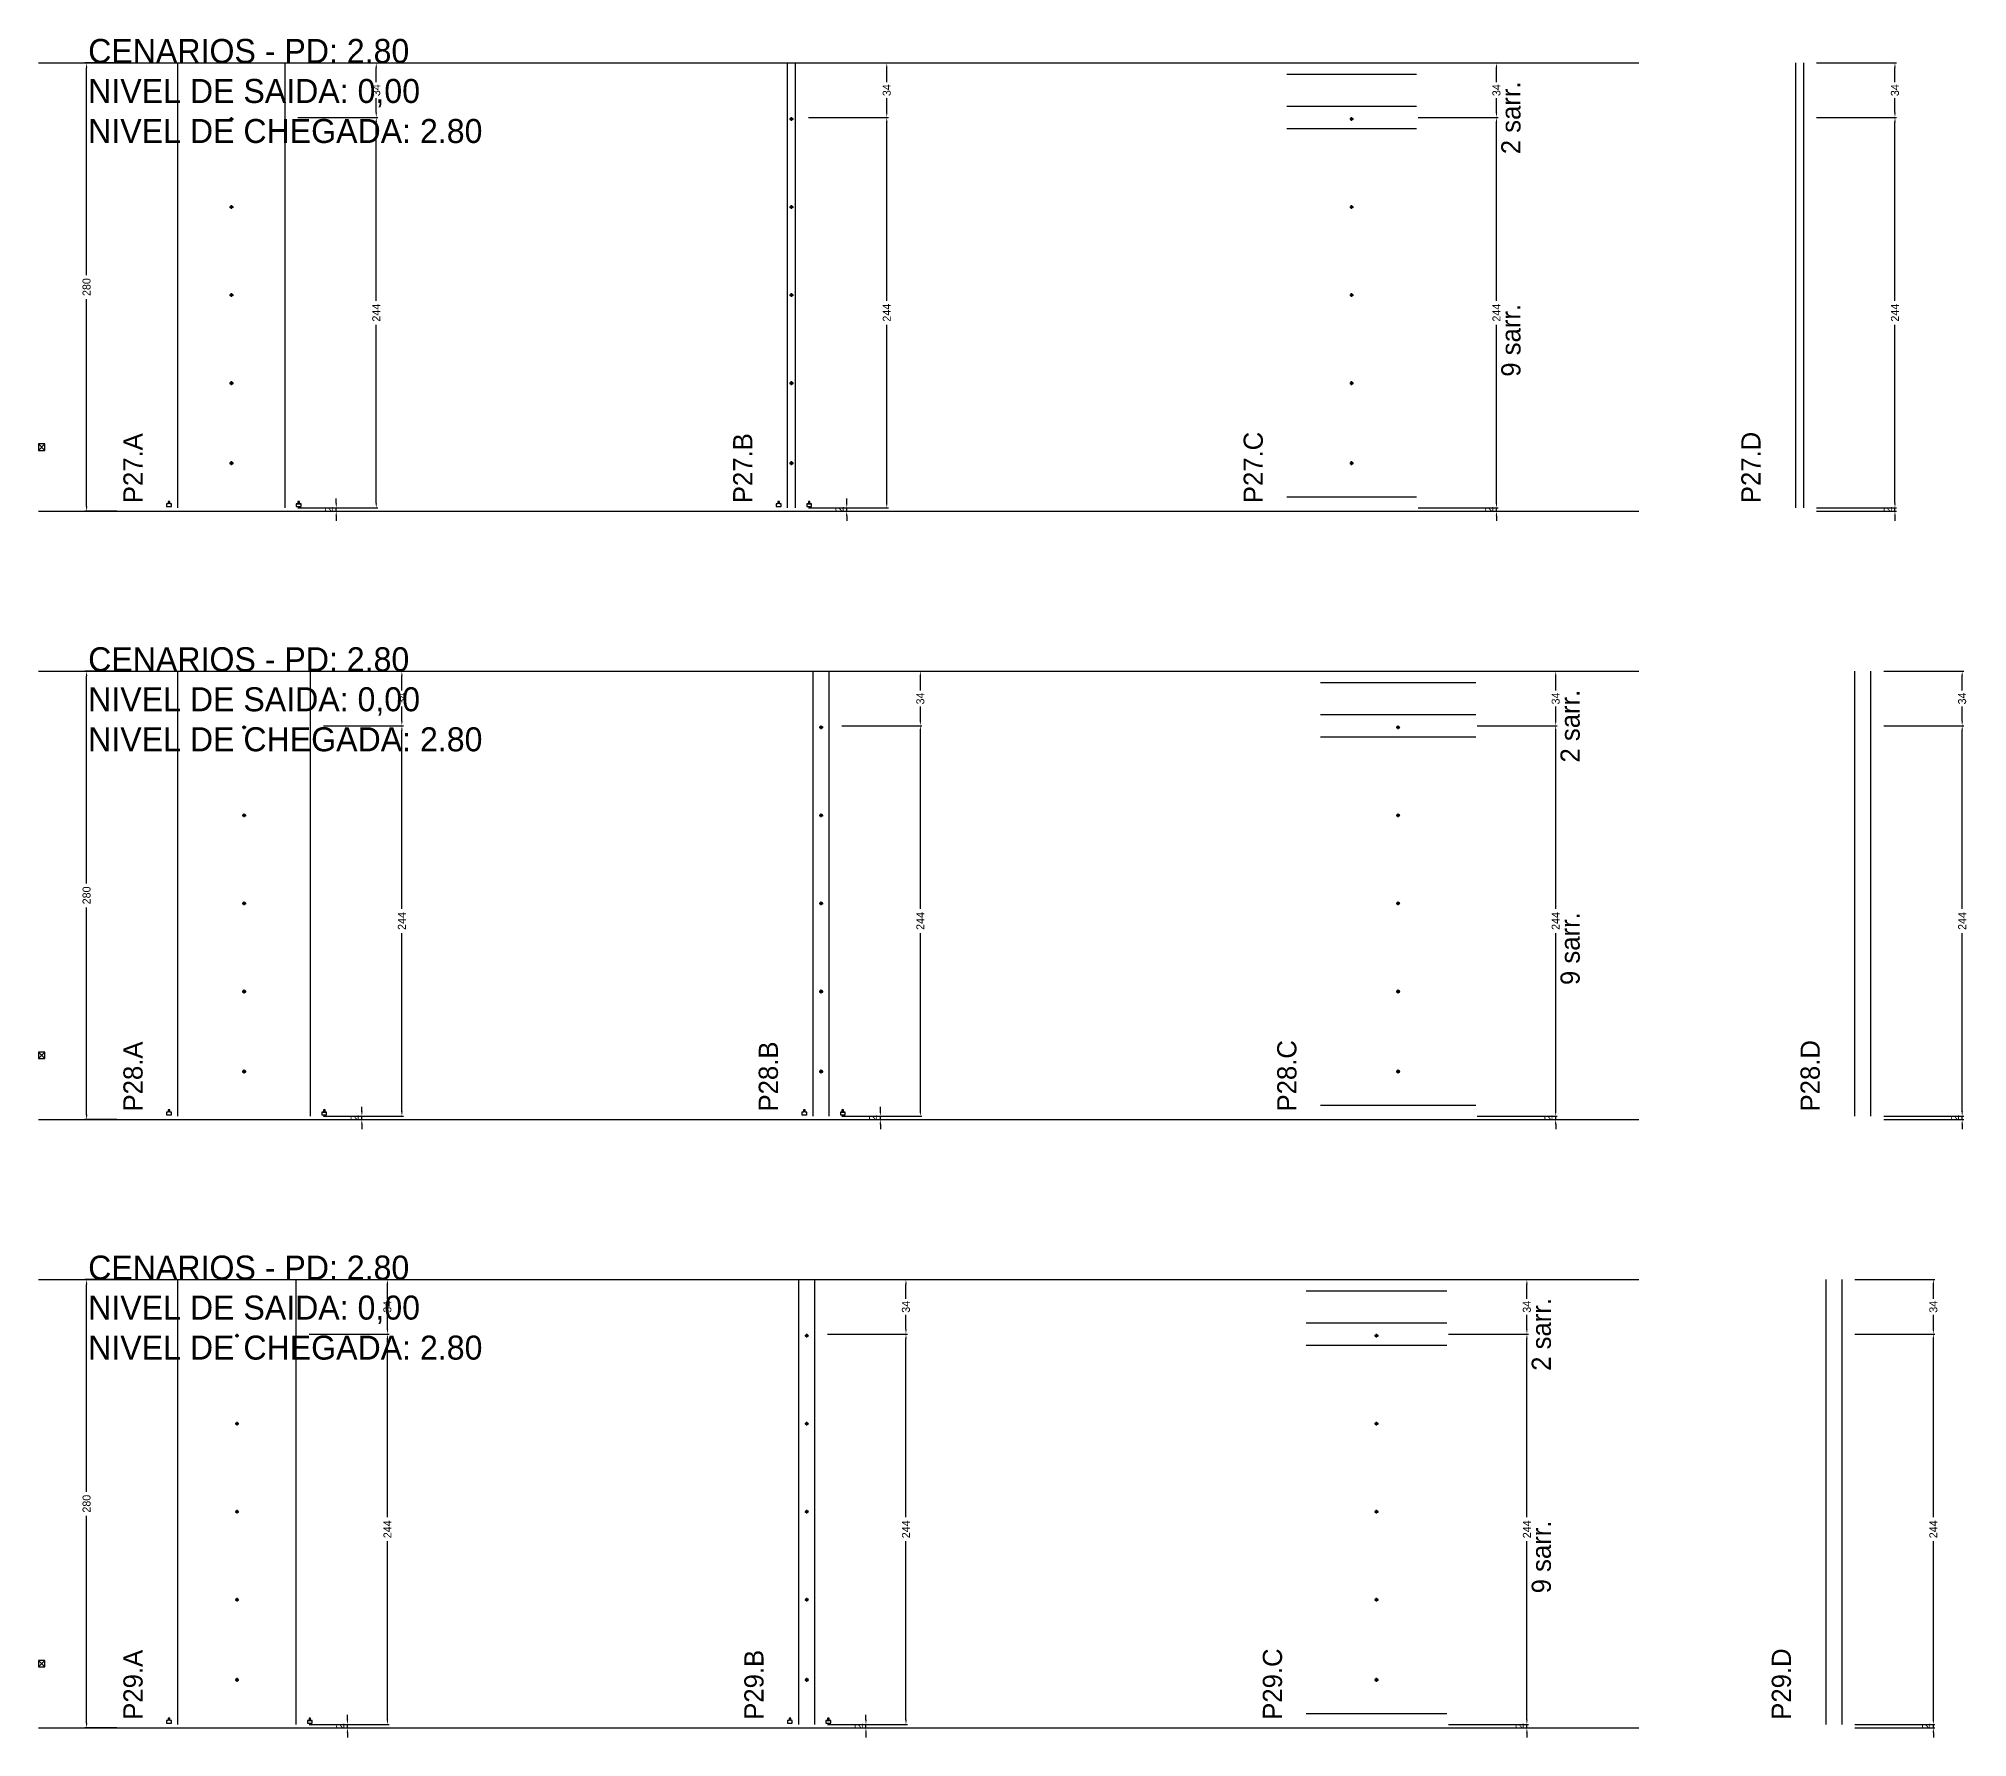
# Model space of a CAD drawing. Header units: centimetres. Extents: x -7000 to 4307, y -13306 to 295.
# Drawn here: x -7000 to -5795, y -11026 to -9965 of the extents above; entities that cross this region are included whole.
import ezdxf

# ---------------------------------------------------------------- set-up
doc = ezdxf.new("R2010")
doc.units = ezdxf.units.CM
doc.linetypes.add('DASHED', pattern=[2, -2])
for name, color, linetype in [('COTA', 241, 'Continuous'), ('COTAS FURACAO', 16, 'Continuous'), ('NOMENCLATURA', 7, 'Continuous'), ('Nível', 160, 'Continuous'), ('SARR_2.2x7', 40, 'Continuous')]:
    doc.layers.add(name, color=color, linetype=linetype)
doc.dimstyles.new('PAINEL-NOVA', dxfattribs={"dimtxt": 5, "dimasz": 3, "dimexe": 1, "dimexo": 1, "dimgap": 1, "dimtad": 1, "dimcen": 2.5, "dimazin": 3, "dimtfac": 1, "dimtmove": 0, "dimatfit": 3})

# ---------------------------------------------------------------- blocks, each defined once
blk = doc.blocks.new('_CLOSEDFILLED')
at = {"color": 0, "linetype": 'BYBLOCK'}
blk.add_solid([(-1, 0.16), (0, 0), (-1, -0.16)], dxfattribs=at)
blk = doc.blocks.new('*D885')
for p, q in [((-6951, -9980), (-6971, -9980)), ((-6970, -10112.5), (-6970, -9983)), ((-6970, -10257), (-6970, -10127.5)), ((-6951, -10260), (-6971, -10260))]:
    blk.add_line(p, q)
at = {"layer": 'Defpoints'}
for p in [(-6950, -9980), (-6970, -10260), (-6950, -10260)]:
    blk.add_point(p, dxfattribs=at)
at = {"layer": 'COTA', "xscale": 3, "yscale": 3}
for p, rotation in [((-6970, -9980), 90), ((-6970, -10260), 270)]:
    blk.add_blockref('_CLOSEDFILLED', p, dxfattribs=dict(at, rotation=rotation))
at = {"layer": 'COTA', "insert": (-6970, -10120), "char_height": 5, "attachment_point": 5, "rotation": 90}
blk.add_mtext('280', dxfattribs=at)
blk = doc.blocks.new('MULDURA')
at = {"layer": 'Paineis'}
for p, q in [((0, 0), (4, 4)), ((4, 0), (0, 4))]:
    blk.add_line(p, q, dxfattribs=at)
blk.add_lwpolyline([(0, 0), (4, 0), (4, 4), (0, 4)], close=True, dxfattribs=at)
blk = doc.blocks.new('*D887')
for p, q in [((-6838, -10014), (-6788, -10014)), ((-6789, -10128.5), (-6789, -10017)), ((-6789, -10255), (-6789, -10143.5)), ((-6838, -10258), (-6788, -10258))]:
    blk.add_line(p, q)
at = {"layer": 'Defpoints'}
for p in [(-6839, -10014), (-6839, -10258), (-6789, -10258)]:
    blk.add_point(p, dxfattribs=at)
at = {"layer": 'COTA', "xscale": 3, "yscale": 3}
for p, rotation in [((-6789, -10014), 90), ((-6789, -10258), 270)]:
    blk.add_blockref('_CLOSEDFILLED', p, dxfattribs=dict(at, rotation=rotation))
at = {"layer": 'COTA', "insert": (-6789, -10136), "char_height": 5, "attachment_point": 5, "rotation": 90}
blk.add_mtext('244', dxfattribs=at)
blk = doc.blocks.new('*D888')
for p, q in [((-6838, -9980), (-6788, -9980)), ((-6789, -9992), (-6789, -9983)), ((-6789, -10011), (-6789, -10002)), ((-6838, -10014), (-6788, -10014))]:
    blk.add_line(p, q)
at = {"layer": 'Defpoints'}
for p in [(-6839, -9980), (-6839, -10014), (-6789, -10014)]:
    blk.add_point(p, dxfattribs=at)
at = {"layer": 'COTA', "xscale": 3, "yscale": 3}
for p, rotation in [((-6789, -9980), 90), ((-6789, -10014), 270)]:
    blk.add_blockref('_CLOSEDFILLED', p, dxfattribs=dict(at, rotation=rotation))
at = {"layer": 'COTA', "insert": (-6789, -9997), "char_height": 5, "attachment_point": 5, "rotation": 90}
blk.add_mtext('34', dxfattribs=at)
blk = doc.blocks.new('SLIPTEE')
at = {"layer": 'Paineis'}
blk.add_lwpolyline([(0, 0), (3, 0), (3, 1.5), (2, 1.5), (2, 3), (1, 3), (1, 1.5), (0, 1.5)], close=True, dxfattribs=at)
blk = doc.blocks.new('SLIPTDD')
at = {"layer": 'Paineis'}
blk.add_line((0, 1.5), (3, 1.5), dxfattribs=at)
blk.add_lwpolyline([(0, 0), (3, 0), (3, 1.5), (2, 1.5), (2, 3), (1, 3), (1, 1.5), (0, 1.5)], close=True, dxfattribs=at)
blk = doc.blocks.new('furacao')
at = {"layer": 'COTAS FURACAO'}
for p, q in [((-1.2, 0), (1.2, 0)), ((0, -1.2), (0, 1.2))]:
    blk.add_line(p, q, dxfattribs=at)
blk.add_circle((0, 0), 0.8, dxfattribs=at)
blk = doc.blocks.new('*D890')
for p, q in [((-6519, -10014), (-6469, -10014)), ((-6470, -10128.5), (-6470, -10017)), ((-6470, -10255), (-6470, -10143.5)), ((-6519, -10258), (-6469, -10258))]:
    blk.add_line(p, q)
at = {"layer": 'Defpoints'}
for p in [(-6520, -10014), (-6520, -10258), (-6470, -10258)]:
    blk.add_point(p, dxfattribs=at)
at = {"layer": 'COTA', "xscale": 3, "yscale": 3}
for p, rotation in [((-6470, -10014), 90), ((-6470, -10258), 270)]:
    blk.add_blockref('_CLOSEDFILLED', p, dxfattribs=dict(at, rotation=rotation))
at = {"layer": 'COTA', "insert": (-6470, -10136), "char_height": 5, "attachment_point": 5, "rotation": 90}
blk.add_mtext('244', dxfattribs=at)
blk = doc.blocks.new('*D891')
for p, q in [((-6519, -9980), (-6469, -9980)), ((-6470, -9992), (-6470, -9983)), ((-6470, -10011), (-6470, -10002)), ((-6519, -10014), (-6469, -10014))]:
    blk.add_line(p, q)
at = {"layer": 'Defpoints'}
for p in [(-6520, -9980), (-6520, -10014), (-6470, -10014)]:
    blk.add_point(p, dxfattribs=at)
at = {"layer": 'COTA', "xscale": 3, "yscale": 3}
for p, rotation in [((-6470, -9980), 90), ((-6470, -10014), 270)]:
    blk.add_blockref('_CLOSEDFILLED', p, dxfattribs=dict(at, rotation=rotation))
at = {"layer": 'COTA', "insert": (-6470, -9997), "char_height": 5, "attachment_point": 5, "rotation": 90}
blk.add_mtext('34', dxfattribs=at)
blk = doc.blocks.new('*D893')
for p, q in [((-6138, -10014), (-6088, -10014)), ((-6089, -10128.5), (-6089, -10017)), ((-6089, -10255), (-6089, -10143.5)), ((-6138, -10258), (-6088, -10258))]:
    blk.add_line(p, q)
at = {"layer": 'Defpoints'}
for p in [(-6139, -10014), (-6139, -10258), (-6089, -10258)]:
    blk.add_point(p, dxfattribs=at)
at = {"layer": 'COTA', "xscale": 3, "yscale": 3}
for p, rotation in [((-6089, -10014), 90), ((-6089, -10258), 270)]:
    blk.add_blockref('_CLOSEDFILLED', p, dxfattribs=dict(at, rotation=rotation))
at = {"layer": 'COTA', "insert": (-6089, -10136), "char_height": 5, "attachment_point": 5, "rotation": 90}
blk.add_mtext('244', dxfattribs=at)
blk = doc.blocks.new('*D894')
for p, q in [((-6138, -9980), (-6088, -9980)), ((-6089, -9992), (-6089, -9983)), ((-6089, -10011), (-6089, -10002)), ((-6138, -10014), (-6088, -10014))]:
    blk.add_line(p, q)
at = {"layer": 'Defpoints'}
for p in [(-6139, -9980), (-6139, -10014), (-6089, -10014)]:
    blk.add_point(p, dxfattribs=at)
at = {"layer": 'COTA', "xscale": 3, "yscale": 3}
for p, rotation in [((-6089, -9980), 90), ((-6089, -10014), 270)]:
    blk.add_blockref('_CLOSEDFILLED', p, dxfattribs=dict(at, rotation=rotation))
at = {"layer": 'COTA', "insert": (-6089, -9997), "char_height": 5, "attachment_point": 5, "rotation": 90}
blk.add_mtext('34', dxfattribs=at)
blk = doc.blocks.new('*D896')
for p, q in [((-5889, -10014), (-5839, -10014)), ((-5840, -10128.5), (-5840, -10017)), ((-5840, -10255), (-5840, -10143.5)), ((-5889, -10258), (-5839, -10258))]:
    blk.add_line(p, q)
at = {"layer": 'Defpoints'}
for p in [(-5890, -10014), (-5890, -10258), (-5840, -10258)]:
    blk.add_point(p, dxfattribs=at)
at = {"layer": 'COTA', "xscale": 3, "yscale": 3}
for p, rotation in [((-5840, -10014), 90), ((-5840, -10258), 270)]:
    blk.add_blockref('_CLOSEDFILLED', p, dxfattribs=dict(at, rotation=rotation))
at = {"layer": 'COTA', "insert": (-5840, -10136), "char_height": 5, "attachment_point": 5, "rotation": 90}
blk.add_mtext('244', dxfattribs=at)
blk = doc.blocks.new('*D897')
for p, q in [((-5889, -9980), (-5839, -9980)), ((-5840, -9992), (-5840, -9983)), ((-5840, -10011), (-5840, -10002)), ((-5889, -10014), (-5839, -10014))]:
    blk.add_line(p, q)
at = {"layer": 'Defpoints'}
for p in [(-5890, -9980), (-5890, -10014), (-5840, -10014)]:
    blk.add_point(p, dxfattribs=at)
at = {"layer": 'COTA', "xscale": 3, "yscale": 3}
for p, rotation in [((-5840, -9980), 90), ((-5840, -10014), 270)]:
    blk.add_blockref('_CLOSEDFILLED', p, dxfattribs=dict(at, rotation=rotation))
at = {"layer": 'COTA', "insert": (-5840, -9997), "char_height": 5, "attachment_point": 5, "rotation": 90}
blk.add_mtext('34', dxfattribs=at)
blk = doc.blocks.new('*D919')
for p, q in [((-6951, -10360), (-6971, -10360)), ((-6970, -10492.5), (-6970, -10363)), ((-6970, -10637), (-6970, -10507.5)), ((-6951, -10640), (-6971, -10640))]:
    blk.add_line(p, q)
at = {"layer": 'Defpoints'}
for p in [(-6950, -10360), (-6970, -10640), (-6950, -10640)]:
    blk.add_point(p, dxfattribs=at)
at = {"layer": 'COTA', "xscale": 3, "yscale": 3}
for p, rotation in [((-6970, -10360), 90), ((-6970, -10640), 270)]:
    blk.add_blockref('_CLOSEDFILLED', p, dxfattribs=dict(at, rotation=rotation))
at = {"layer": 'COTA', "insert": (-6970, -10500), "char_height": 5, "attachment_point": 5, "rotation": 90}
blk.add_mtext('280', dxfattribs=at)
blk = doc.blocks.new('*D921')
for p, q in [((-6822, -10394), (-6772, -10394)), ((-6773, -10508.5), (-6773, -10397)), ((-6773, -10635), (-6773, -10523.5)), ((-6822, -10638), (-6772, -10638))]:
    blk.add_line(p, q)
at = {"layer": 'Defpoints'}
for p in [(-6823, -10394), (-6823, -10638), (-6773, -10638)]:
    blk.add_point(p, dxfattribs=at)
at = {"layer": 'COTA', "xscale": 3, "yscale": 3}
for p, rotation in [((-6773, -10394), 90), ((-6773, -10638), 270)]:
    blk.add_blockref('_CLOSEDFILLED', p, dxfattribs=dict(at, rotation=rotation))
at = {"layer": 'COTA', "insert": (-6773, -10516), "char_height": 5, "attachment_point": 5, "rotation": 90}
blk.add_mtext('244', dxfattribs=at)
blk = doc.blocks.new('*D922')
for p, q in [((-6822, -10360), (-6772, -10360)), ((-6773, -10372), (-6773, -10363)), ((-6773, -10391), (-6773, -10382)), ((-6822, -10394), (-6772, -10394))]:
    blk.add_line(p, q)
at = {"layer": 'Defpoints'}
for p in [(-6823, -10360), (-6823, -10394), (-6773, -10394)]:
    blk.add_point(p, dxfattribs=at)
at = {"layer": 'COTA', "xscale": 3, "yscale": 3}
for p, rotation in [((-6773, -10360), 90), ((-6773, -10394), 270)]:
    blk.add_blockref('_CLOSEDFILLED', p, dxfattribs=dict(at, rotation=rotation))
at = {"layer": 'COTA', "insert": (-6773, -10377), "char_height": 5, "attachment_point": 5, "rotation": 90}
blk.add_mtext('34', dxfattribs=at)
blk = doc.blocks.new('*D924')
for p, q in [((-6498, -10394), (-6448, -10394)), ((-6449, -10508.5), (-6449, -10397)), ((-6449, -10635), (-6449, -10523.5)), ((-6498, -10638), (-6448, -10638))]:
    blk.add_line(p, q)
at = {"layer": 'Defpoints'}
for p in [(-6499, -10394), (-6499, -10638), (-6449, -10638)]:
    blk.add_point(p, dxfattribs=at)
at = {"layer": 'COTA', "xscale": 3, "yscale": 3}
for p, rotation in [((-6449, -10394), 90), ((-6449, -10638), 270)]:
    blk.add_blockref('_CLOSEDFILLED', p, dxfattribs=dict(at, rotation=rotation))
at = {"layer": 'COTA', "insert": (-6449, -10516), "char_height": 5, "attachment_point": 5, "rotation": 90}
blk.add_mtext('244', dxfattribs=at)
blk = doc.blocks.new('*D925')
for p, q in [((-6498, -10360), (-6448, -10360)), ((-6449, -10372), (-6449, -10363)), ((-6449, -10391), (-6449, -10382)), ((-6498, -10394), (-6448, -10394))]:
    blk.add_line(p, q)
at = {"layer": 'Defpoints'}
for p in [(-6499, -10360), (-6499, -10394), (-6449, -10394)]:
    blk.add_point(p, dxfattribs=at)
at = {"layer": 'COTA', "xscale": 3, "yscale": 3}
for p, rotation in [((-6449, -10360), 90), ((-6449, -10394), 270)]:
    blk.add_blockref('_CLOSEDFILLED', p, dxfattribs=dict(at, rotation=rotation))
at = {"layer": 'COTA', "insert": (-6449, -10377), "char_height": 5, "attachment_point": 5, "rotation": 90}
blk.add_mtext('34', dxfattribs=at)
blk = doc.blocks.new('*D927')
for p, q in [((-6101, -10394), (-6051, -10394)), ((-6052, -10508.5), (-6052, -10397)), ((-6052, -10635), (-6052, -10523.5)), ((-6101, -10638), (-6051, -10638))]:
    blk.add_line(p, q)
at = {"layer": 'Defpoints'}
for p in [(-6102, -10394), (-6102, -10638), (-6052, -10638)]:
    blk.add_point(p, dxfattribs=at)
at = {"layer": 'COTA', "xscale": 3, "yscale": 3}
for p, rotation in [((-6052, -10394), 90), ((-6052, -10638), 270)]:
    blk.add_blockref('_CLOSEDFILLED', p, dxfattribs=dict(at, rotation=rotation))
at = {"layer": 'COTA', "insert": (-6052, -10516), "char_height": 5, "attachment_point": 5, "rotation": 90}
blk.add_mtext('244', dxfattribs=at)
blk = doc.blocks.new('*D928')
for p, q in [((-6101, -10360), (-6051, -10360)), ((-6052, -10372), (-6052, -10363)), ((-6052, -10391), (-6052, -10382)), ((-6101, -10394), (-6051, -10394))]:
    blk.add_line(p, q)
at = {"layer": 'Defpoints'}
for p in [(-6102, -10360), (-6102, -10394), (-6052, -10394)]:
    blk.add_point(p, dxfattribs=at)
at = {"layer": 'COTA', "xscale": 3, "yscale": 3}
for p, rotation in [((-6052, -10360), 90), ((-6052, -10394), 270)]:
    blk.add_blockref('_CLOSEDFILLED', p, dxfattribs=dict(at, rotation=rotation))
at = {"layer": 'COTA', "insert": (-6052, -10377), "char_height": 5, "attachment_point": 5, "rotation": 90}
blk.add_mtext('34', dxfattribs=at)
blk = doc.blocks.new('*D930')
for p, q in [((-5847, -10394), (-5797, -10394)), ((-5798, -10508.5), (-5798, -10397)), ((-5798, -10635), (-5798, -10523.5)), ((-5847, -10638), (-5797, -10638))]:
    blk.add_line(p, q)
at = {"layer": 'Defpoints'}
for p in [(-5848, -10394), (-5848, -10638), (-5798, -10638)]:
    blk.add_point(p, dxfattribs=at)
at = {"layer": 'COTA', "xscale": 3, "yscale": 3}
for p, rotation in [((-5798, -10394), 90), ((-5798, -10638), 270)]:
    blk.add_blockref('_CLOSEDFILLED', p, dxfattribs=dict(at, rotation=rotation))
at = {"layer": 'COTA', "insert": (-5798, -10516), "char_height": 5, "attachment_point": 5, "rotation": 90}
blk.add_mtext('244', dxfattribs=at)
blk = doc.blocks.new('*D931')
for p, q in [((-5847, -10360), (-5797, -10360)), ((-5798, -10372), (-5798, -10363)), ((-5798, -10391), (-5798, -10382)), ((-5847, -10394), (-5797, -10394))]:
    blk.add_line(p, q)
at = {"layer": 'Defpoints'}
for p in [(-5848, -10360), (-5848, -10394), (-5798, -10394)]:
    blk.add_point(p, dxfattribs=at)
at = {"layer": 'COTA', "xscale": 3, "yscale": 3}
for p, rotation in [((-5798, -10360), 90), ((-5798, -10394), 270)]:
    blk.add_blockref('_CLOSEDFILLED', p, dxfattribs=dict(at, rotation=rotation))
at = {"layer": 'COTA', "insert": (-5798, -10377), "char_height": 5, "attachment_point": 5, "rotation": 90}
blk.add_mtext('34', dxfattribs=at)
blk = doc.blocks.new('*D953')
for p, q in [((-6951, -10740), (-6971, -10740)), ((-6970, -10872.5), (-6970, -10743)), ((-6970, -11017), (-6970, -10887.5)), ((-6951, -11020), (-6971, -11020))]:
    blk.add_line(p, q)
at = {"layer": 'Defpoints'}
for p in [(-6950, -10740), (-6970, -11020), (-6950, -11020)]:
    blk.add_point(p, dxfattribs=at)
at = {"layer": 'COTA', "xscale": 3, "yscale": 3}
for p, rotation in [((-6970, -10740), 90), ((-6970, -11020), 270)]:
    blk.add_blockref('_CLOSEDFILLED', p, dxfattribs=dict(at, rotation=rotation))
at = {"layer": 'COTA', "insert": (-6970, -10880), "char_height": 5, "attachment_point": 5, "rotation": 90}
blk.add_mtext('280', dxfattribs=at)
blk = doc.blocks.new('*D955')
for p, q in [((-6831, -10774), (-6781, -10774)), ((-6782, -10888.5), (-6782, -10777)), ((-6782, -11015), (-6782, -10903.5)), ((-6831, -11018), (-6781, -11018))]:
    blk.add_line(p, q)
at = {"layer": 'Defpoints'}
for p in [(-6832, -10774), (-6832, -11018), (-6782, -11018)]:
    blk.add_point(p, dxfattribs=at)
at = {"layer": 'COTA', "xscale": 3, "yscale": 3}
for p, rotation in [((-6782, -10774), 90), ((-6782, -11018), 270)]:
    blk.add_blockref('_CLOSEDFILLED', p, dxfattribs=dict(at, rotation=rotation))
at = {"layer": 'COTA', "insert": (-6782, -10896), "char_height": 5, "attachment_point": 5, "rotation": 90}
blk.add_mtext('244', dxfattribs=at)
blk = doc.blocks.new('*D956')
for p, q in [((-6831, -10740), (-6781, -10740)), ((-6782, -10752), (-6782, -10743)), ((-6782, -10771), (-6782, -10762)), ((-6831, -10774), (-6781, -10774))]:
    blk.add_line(p, q)
at = {"layer": 'Defpoints'}
for p in [(-6832, -10740), (-6832, -10774), (-6782, -10774)]:
    blk.add_point(p, dxfattribs=at)
at = {"layer": 'COTA', "xscale": 3, "yscale": 3}
for p, rotation in [((-6782, -10740), 90), ((-6782, -10774), 270)]:
    blk.add_blockref('_CLOSEDFILLED', p, dxfattribs=dict(at, rotation=rotation))
at = {"layer": 'COTA', "insert": (-6782, -10757), "char_height": 5, "attachment_point": 5, "rotation": 90}
blk.add_mtext('34', dxfattribs=at)
blk = doc.blocks.new('*D958')
for p, q in [((-6507, -10774), (-6457, -10774)), ((-6458, -10888.5), (-6458, -10777)), ((-6458, -11015), (-6458, -10903.5)), ((-6507, -11018), (-6457, -11018))]:
    blk.add_line(p, q)
at = {"layer": 'Defpoints'}
for p in [(-6508, -10774), (-6508, -11018), (-6458, -11018)]:
    blk.add_point(p, dxfattribs=at)
at = {"layer": 'COTA', "xscale": 3, "yscale": 3}
for p, rotation in [((-6458, -10774), 90), ((-6458, -11018), 270)]:
    blk.add_blockref('_CLOSEDFILLED', p, dxfattribs=dict(at, rotation=rotation))
at = {"layer": 'COTA', "insert": (-6458, -10896), "char_height": 5, "attachment_point": 5, "rotation": 90}
blk.add_mtext('244', dxfattribs=at)
blk = doc.blocks.new('*D959')
for p, q in [((-6507, -10740), (-6457, -10740)), ((-6458, -10752), (-6458, -10743)), ((-6458, -10771), (-6458, -10762)), ((-6507, -10774), (-6457, -10774))]:
    blk.add_line(p, q)
at = {"layer": 'Defpoints'}
for p in [(-6508, -10740), (-6508, -10774), (-6458, -10774)]:
    blk.add_point(p, dxfattribs=at)
at = {"layer": 'COTA', "xscale": 3, "yscale": 3}
for p, rotation in [((-6458, -10740), 90), ((-6458, -10774), 270)]:
    blk.add_blockref('_CLOSEDFILLED', p, dxfattribs=dict(at, rotation=rotation))
at = {"layer": 'COTA', "insert": (-6458, -10757), "char_height": 5, "attachment_point": 5, "rotation": 90}
blk.add_mtext('34', dxfattribs=at)
blk = doc.blocks.new('*D961')
for p, q in [((-6119, -10774), (-6069, -10774)), ((-6070, -10888.5), (-6070, -10777)), ((-6070, -11015), (-6070, -10903.5)), ((-6119, -11018), (-6069, -11018))]:
    blk.add_line(p, q)
at = {"layer": 'Defpoints'}
for p in [(-6120, -10774), (-6120, -11018), (-6070, -11018)]:
    blk.add_point(p, dxfattribs=at)
at = {"layer": 'COTA', "xscale": 3, "yscale": 3}
for p, rotation in [((-6070, -10774), 90), ((-6070, -11018), 270)]:
    blk.add_blockref('_CLOSEDFILLED', p, dxfattribs=dict(at, rotation=rotation))
at = {"layer": 'COTA', "insert": (-6070, -10896), "char_height": 5, "attachment_point": 5, "rotation": 90}
blk.add_mtext('244', dxfattribs=at)
blk = doc.blocks.new('*D962')
for p, q in [((-6119, -10740), (-6069, -10740)), ((-6070, -10752), (-6070, -10743)), ((-6070, -10771), (-6070, -10762)), ((-6119, -10774), (-6069, -10774))]:
    blk.add_line(p, q)
at = {"layer": 'Defpoints'}
for p in [(-6120, -10740), (-6120, -10774), (-6070, -10774)]:
    blk.add_point(p, dxfattribs=at)
at = {"layer": 'COTA', "xscale": 3, "yscale": 3}
for p, rotation in [((-6070, -10740), 90), ((-6070, -10774), 270)]:
    blk.add_blockref('_CLOSEDFILLED', p, dxfattribs=dict(at, rotation=rotation))
at = {"layer": 'COTA', "insert": (-6070, -10757), "char_height": 5, "attachment_point": 5, "rotation": 90}
blk.add_mtext('34', dxfattribs=at)
blk = doc.blocks.new('*D964')
for p, q in [((-5865, -10774), (-5815, -10774)), ((-5816, -10888.5), (-5816, -10777)), ((-5816, -11015), (-5816, -10903.5)), ((-5865, -11018), (-5815, -11018))]:
    blk.add_line(p, q)
at = {"layer": 'Defpoints'}
for p in [(-5866, -10774), (-5866, -11018), (-5816, -11018)]:
    blk.add_point(p, dxfattribs=at)
at = {"layer": 'COTA', "xscale": 3, "yscale": 3}
for p, rotation in [((-5816, -10774), 90), ((-5816, -11018), 270)]:
    blk.add_blockref('_CLOSEDFILLED', p, dxfattribs=dict(at, rotation=rotation))
at = {"layer": 'COTA', "insert": (-5816, -10896), "char_height": 5, "attachment_point": 5, "rotation": 90}
blk.add_mtext('244', dxfattribs=at)
blk = doc.blocks.new('*D965')
for p, q in [((-5865, -10740), (-5815, -10740)), ((-5816, -10752), (-5816, -10743)), ((-5816, -10771), (-5816, -10762)), ((-5865, -10774), (-5815, -10774))]:
    blk.add_line(p, q)
at = {"layer": 'Defpoints'}
for p in [(-5866, -10740), (-5866, -10774), (-5816, -10774)]:
    blk.add_point(p, dxfattribs=at)
at = {"layer": 'COTA', "xscale": 3, "yscale": 3}
for p, rotation in [((-5816, -10740), 90), ((-5816, -10774), 270)]:
    blk.add_blockref('_CLOSEDFILLED', p, dxfattribs=dict(at, rotation=rotation))
at = {"layer": 'COTA', "insert": (-5816, -10757), "char_height": 5, "attachment_point": 5, "rotation": 90}
blk.add_mtext('34', dxfattribs=at)

msp = doc.modelspace()

# ---------------------------------------------------------------- linework, layer by layer
at = {"layer": 'Nível', "linetype": 'DASHED'}
for points in [[(-7000, -9980), (-6000, -9980)], [(-7000, -10260), (-6000, -10260)], [(-7000, -10360), (-6000, -10360)], [(-7000, -10640), (-6000, -10640)], [(-7000, -10740), (-6000, -10740)], [(-7000, -11020), (-6000, -11020)]]:
    msp.add_lwpolyline(points, dxfattribs=at)
at = {"layer": 'SARR_2.2x7'}
for points in [[(-6913, -10014), (-6913, -9980)], [(-6846, -10014), (-6846, -9980)], [(-6532, -10014), (-6532, -9980)], [(-6527, -10014), (-6527, -9980)], [(-6220, -9987), (-6139, -9987)], [(-5902, -10014), (-5902, -9980)], [(-5897, -10014), (-5897, -9980)], [(-6220, -10007), (-6139, -10007)], [(-6220, -10021), (-6139, -10021)], [(-6220, -10251), (-6139, -10251)], [(-6913, -10394), (-6913, -10360)], [(-6830, -10394), (-6830, -10360)], [(-6516, -10394), (-6516, -10360)], [(-6506, -10394), (-6506, -10360)], [(-5865, -10394), (-5865, -10360)], [(-5855, -10394), (-5855, -10360)], [(-6199, -10367), (-6102, -10367)], [(-6199, -10387), (-6102, -10387)], [(-6199, -10401), (-6102, -10401)], [(-6199, -10631), (-6102, -10631)], [(-6913, -10774), (-6913, -10740)], [(-6839, -10774), (-6839, -10740)], [(-6525, -10774), (-6525, -10740)], [(-6515, -10774), (-6515, -10740)], [(-6208, -10747), (-6120, -10747)], [(-5883, -10774), (-5883, -10740)], [(-5873, -10774), (-5873, -10740)], [(-6208, -10767), (-6120, -10767)], [(-6208, -10781), (-6120, -10781)], [(-6208, -11011), (-6120, -11011)]]:
    msp.add_lwpolyline(points, dxfattribs=at)
at = {"layer": 'SARR_2.2x7', "linetype": 'DASHED'}
for points in [[(-6913, -10258), (-6913, -10014)], [(-6846, -10258), (-6846, -10014)], [(-6532, -10258), (-6532, -10014)], [(-6527, -10258), (-6527, -10014)], [(-5902, -10258), (-5902, -10014)], [(-5897, -10258), (-5897, -10014)], [(-6913, -10638), (-6913, -10394)], [(-6830, -10638), (-6830, -10394)], [(-6516, -10638), (-6516, -10394)], [(-6506, -10638), (-6506, -10394)], [(-5865, -10638), (-5865, -10394)], [(-5855, -10638), (-5855, -10394)], [(-6913, -11018), (-6913, -10774)], [(-6839, -11018), (-6839, -10774)], [(-6525, -11018), (-6525, -10774)], [(-6515, -11018), (-6515, -10774)], [(-5883, -11018), (-5883, -10774)], [(-5873, -11018), (-5873, -10774)]]:
    msp.add_lwpolyline(points, dxfattribs=at)

# ---------------------------------------------------------------- block references
at = {"layer": 'COTA'}
for name, p in [('furacao', (-6879.5, -10015)), ('furacao', (-6529.5, -10015)), ('furacao', (-6179.5, -10015)), ('furacao', (-6879.5, -10070)), ('furacao', (-6529.5, -10070)), ('furacao', (-6179.5, -10070)), ('furacao', (-6879.5, -10125)), ('furacao', (-6529.5, -10125)), ('furacao', (-6179.5, -10125)), ('furacao', (-6879.5, -10180)), ('furacao', (-6529.5, -10180)), ('furacao', (-6179.5, -10180)), ('MULDURA', (-7000, -10222)), ('furacao', (-6879.5, -10230)), ('furacao', (-6529.5, -10230)), ('furacao', (-6179.5, -10230)), ('SLIPTEE', (-6920, -10257)), ('SLIPTDD', (-6839, -10257)), ('SLIPTEE', (-6539, -10257)), ('SLIPTDD', (-6520, -10257)), ('furacao', (-6871.5, -10395)), ('furacao', (-6511, -10395)), ('furacao', (-6150.5, -10395)), ('furacao', (-6871.5, -10450)), ('furacao', (-6511, -10450)), ('furacao', (-6150.5, -10450)), ('furacao', (-6871.5, -10505)), ('furacao', (-6511, -10505)), ('furacao', (-6150.5, -10505)), ('furacao', (-6871.5, -10560)), ('furacao', (-6511, -10560)), ('furacao', (-6150.5, -10560)), ('MULDURA', (-7000, -10602)), ('furacao', (-6871.5, -10610)), ('furacao', (-6511, -10610)), ('furacao', (-6150.5, -10610)), ('SLIPTEE', (-6920, -10637)), ('SLIPTDD', (-6823, -10637)), ('SLIPTEE', (-6523, -10637)), ('SLIPTDD', (-6499, -10637)), ('furacao', (-6876, -10775)), ('furacao', (-6520, -10775)), ('furacao', (-6164, -10775)), ('furacao', (-6876, -10830)), ('furacao', (-6520, -10830)), ('furacao', (-6164, -10830)), ('furacao', (-6876, -10885)), ('furacao', (-6520, -10885)), ('furacao', (-6164, -10885)), ('furacao', (-6876, -10940)), ('furacao', (-6520, -10940)), ('furacao', (-6164, -10940)), ('MULDURA', (-7000, -10982)), ('furacao', (-6876, -10990)), ('furacao', (-6520, -10990)), ('furacao', (-6164, -10990)), ('SLIPTEE', (-6920, -11017)), ('SLIPTDD', (-6832, -11017)), ('SLIPTEE', (-6532, -11017)), ('SLIPTDD', (-6508, -11017))]:
    msp.add_blockref(name, p, dxfattribs=at)

# ---------------------------------------------------------------- texts
at = {"layer": 'NOMENCLATURA'}
for s, p in [('CENARIOS - PD: 2.80', (-6969, -9980)), ('NIVEL DE SAIDA: 0,00', (-6969, -10005)), ('NIVEL DE CHEGADA: 2.80', (-6969, -10030)), ('CENARIOS - PD: 2.80', (-6969, -10360)), ('NIVEL DE SAIDA: 0,00', (-6969, -10385)), ('NIVEL DE CHEGADA: 2.80', (-6969, -10410)), ('CENARIOS - PD: 2.80', (-6969, -10740)), ('NIVEL DE SAIDA: 0,00', (-6969, -10765)), ('NIVEL DE CHEGADA: 2.80', (-6969, -10790))]:
    msp.add_text(s, height=15, dxfattribs=at).set_placement(p)
for s, p in [('2 sarr.', (-6074, -10037)), ('9 sarr.', (-6074, -10176)), ('P27.A', (-6935, -10255)), ('P27.B', (-6554, -10255)), ('P27.C', (-6235, -10255)), ('P27.D', (-5924, -10255)), ('2 sarr.', (-6037, -10417)), ('9 sarr.', (-6037, -10556)), ('P28.A', (-6935, -10635)), ('P28.B', (-6538, -10635)), ('P28.C', (-6214, -10635)), ('P28.D', (-5887, -10635)), ('2 sarr.', (-6055, -10797)), ('9 sarr.', (-6055, -10936)), ('P29.A', (-6935, -11015)), ('P29.B', (-6547, -11015)), ('P29.C', (-6223, -11015)), ('P29.D', (-5905, -11015))]:
    msp.add_text(s, height=12, rotation=90, dxfattribs=at).set_placement(p)

# ---------------------------------------------------------------- dimensions: what is measured, and where the dimension line sits
at = {"layer": 'COTA'}
for base, p1, p2, picture, middle in [((-6970, -10260), (-6950, -10260), (-6950, -9980), '*D885', (-6970, -10120)), ((-6789, -10014), (-6839, -10014), (-6839, -9980), '*D888', (-6789, -9997)), ((-6470, -10014), (-6520, -10014), (-6520, -9980), '*D891', (-6470, -9997)), ((-6089, -10014), (-6139, -10014), (-6139, -9980), '*D894', (-6089, -9997)), ((-5840, -10014), (-5890, -10014), (-5890, -9980), '*D897', (-5840, -9997)), ((-6789, -10258), (-6839, -10258), (-6839, -10014), '*D887', (-6789, -10136)), ((-6470, -10258), (-6520, -10258), (-6520, -10014), '*D890', (-6470, -10136)), ((-6089, -10258), (-6139, -10258), (-6139, -10014), '*D893', (-6089, -10136)), ((-5840, -10258), (-5890, -10258), (-5890, -10014), '*D896', (-5840, -10136)), ((-6970, -10640), (-6950, -10640), (-6950, -10360), '*D919', (-6970, -10500)), ((-6773, -10394), (-6823, -10394), (-6823, -10360), '*D922', (-6773, -10377)), ((-6449, -10394), (-6499, -10394), (-6499, -10360), '*D925', (-6449, -10377)), ((-6052, -10394), (-6102, -10394), (-6102, -10360), '*D928', (-6052, -10377)), ((-5798, -10394), (-5848, -10394), (-5848, -10360), '*D931', (-5798, -10377)), ((-6773, -10638), (-6823, -10638), (-6823, -10394), '*D921', (-6773, -10516)), ((-6449, -10638), (-6499, -10638), (-6499, -10394), '*D924', (-6449, -10516)), ((-6052, -10638), (-6102, -10638), (-6102, -10394), '*D927', (-6052, -10516)), ((-5798, -10638), (-5848, -10638), (-5848, -10394), '*D930', (-5798, -10516)), ((-6970, -11020), (-6950, -11020), (-6950, -10740), '*D953', (-6970, -10880)), ((-6782, -10774), (-6832, -10774), (-6832, -10740), '*D956', (-6782, -10757)), ((-6458, -10774), (-6508, -10774), (-6508, -10740), '*D959', (-6458, -10757)), ((-6070, -10774), (-6120, -10774), (-6120, -10740), '*D962', (-6070, -10757)), ((-5816, -10774), (-5866, -10774), (-5866, -10740), '*D965', (-5816, -10757)), ((-6782, -11018), (-6832, -11018), (-6832, -10774), '*D955', (-6782, -10896)), ((-6458, -11018), (-6508, -11018), (-6508, -10774), '*D958', (-6458, -10896)), ((-6070, -11018), (-6120, -11018), (-6120, -10774), '*D961', (-6070, -10896)), ((-5816, -11018), (-5866, -11018), (-5866, -10774), '*D964', (-5816, -10896))]:
    dim = msp.add_linear_dim(base=base, p1=p1, p2=p2, angle=90, dimstyle='PAINEL-NOVA', dxfattribs=at)
    dim.commit()
    dim.dimension.update_dxf_attribs({"geometry": picture, "text_midpoint": middle})
for base, p1, p2 in [((-6814, -10260), (-6839, -10260), (-6839, -10258)), ((-6495, -10260), (-6520, -10260), (-6520, -10258)), ((-6089, -10260), (-6139, -10260), (-6139, -10258)), ((-5840, -10260), (-5890, -10260), (-5890, -10258)), ((-6798, -10640), (-6823, -10640), (-6823, -10638)), ((-6474, -10640), (-6499, -10640), (-6499, -10638)), ((-6052, -10640), (-6102, -10640), (-6102, -10638)), ((-5798, -10640), (-5848, -10640), (-5848, -10638)), ((-6807, -11020), (-6832, -11020), (-6832, -11018)), ((-6483, -11020), (-6508, -11020), (-6508, -11018)), ((-6070, -11020), (-6120, -11020), (-6120, -11018)), ((-5816, -11020), (-5866, -11020), (-5866, -11018))]:
    msp.add_linear_dim(base=base, p1=p1, p2=p2, angle=90, dimstyle='PAINEL-NOVA', dxfattribs=at).render()

doc.saveas('drawing.dxf')
